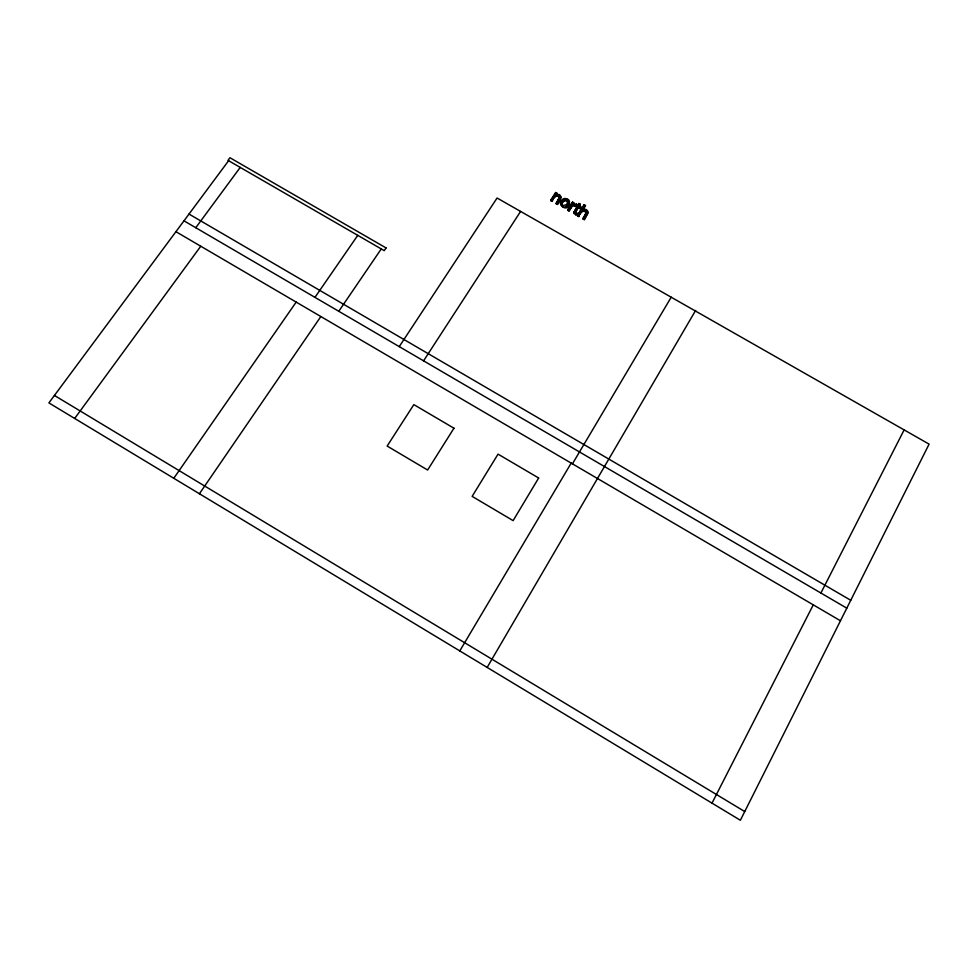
<?xml version="1.0" encoding="UTF-8"?>
<svg xmlns="http://www.w3.org/2000/svg" width="978" height="978" viewBox="0 0 978 978"><rect width="100%" height="100%" fill="white"/><g stroke="black" fill="none" stroke-linecap="round" stroke-linejoin="round"><path stroke-width="1.47" d="M586.128 213.62L586.128 212.825C583.744 208.534 579.465 213.644 578.78 216.541L577.472 215.783L577.729 214.916L584.159 204.757L585.467 205.502L583.279 209.439M574.22 211.382L573.756 213.143L575.932 214.903L576.812 213.033L575.614 211.664L578.597 206.835L580.186 207.739L579.917 208.62L578.328 207.727L578.597 206.835M573.756 213.143L577.277 206.089L576.14 205.453L576.763 204.475L577.9 205.123L577.631 206.016L576.494 205.368L576.763 204.475M567.827 203.864C568.487 198.387 559.563 201.187 562.277 205.588M587.705 213.791L587.754 213.192A2.885 2.616 16.7 0 0 587.46 212.067M560.944 197.422L557.46 204.426L556.152 203.681L559.392 197.629C556.971 193.399 552.851 198.62 552.105 201.395L550.797 200.649L551.017 199.756L555.663 192.519L556.898 193.216L556.678 194.121L555.443 193.424L555.663 192.519M552.105 201.395C552.582 198.412 556.885 192.25 559.624 196.725L556.152 203.681M557.46 204.426L561.25 197.091L559.55 194.634L556.152 194.39L556.898 193.216M573.793 202.801L573.047 203.974L576.36 204.219L575.37 206.26L572.436 205.869L569.013 210.991L567.692 210.246L572.558 202.091L573.793 202.801L573.548 203.693M569.013 210.991L572.68 204.977L574.954 204.891L575.37 206.26M572.558 202.091L567.692 210.246M574.93 210.282L577.02 206.981L575.883 206.334L576.14 205.453M577.02 206.981L577.277 206.089M577.631 206.016L578.927 203.485L580.247 204.231L578.952 206.761L580.529 207.654L579.917 208.62M575.932 214.903L576.812 213.033M578.952 206.761L580.247 204.231M580.529 207.654L580.798 206.774L579.208 205.869M578.78 216.541C579.294 213.473 583.67 207.373 586.409 211.945L582.961 218.913L584.282 219.659L588.035 212.312A2.897 2.628 16.7 0 0 587.387 210.673C584.868 206.871 579.551 213.118 585.467 205.502M577.472 215.783L584.159 204.757M582.961 218.913L586.03 213.595M584.282 219.659L587.485 214.133M569.575 203.265C567.203 215.062 553.585 201.101 564.905 198.448C576.201 199.488 563.157 213.938 560.565 203.167M560.418 203.241L560.675 202.409M712.008 803.146L813.268 604.856M820.897 593.023L904.124 429.904M487.154 667.424L695.639 310.405M459.794 650.908L571.189 463.12M572.436 463.853L671.201 297.214M580.186 207.739L580.798 206.774M575.626 205.368L576.36 204.219M575.883 206.334L576.494 205.368M577.9 205.123L578.927 203.485M575.577 212.079L578.328 207.727M550.797 200.649L555.443 193.424M423.572 360.845L520.602 211.419M399.244 346.628L497.081 198.021L929.1 444.134L740.37 820.261L48.9 402.899L228.607 160.698M338.767 311.285L381.249 248.938M199.414 493.756L320.845 316.542M314.953 297.361L357.765 235.356M173.791 478.279L296.175 302.104M74.683 418.462L200.759 246.236M195.771 227.715L240.233 167.409M561.127 201.578L563.854 199.463M566.409 206.089C572.802 189.023 552.533 210.417 567.533 204.182M555.956 195.319L556.739 195.025M557.558 194.964L558.414 195.123M585.125 210.282L586.03 210.686M566.36 199.622L567.216 200.013M576.189 214.023L574.013 212.263M576.555 213.913L575.553 213.314M583.878 205.649L585.199 206.395M578.67 204.378L579.978 205.123M551.017 199.756L552.338 200.502M556.384 202.788L557.692 203.534M567.937 209.353L569.257 210.099M577.729 214.916L579.049 215.661M583.23 218.033L584.551 218.791M189.011 214.06L850.75 600.284M183.986 220.832L846.801 608.157M175.93 231.688L840.469 620.773M54.426 395.454L744.735 811.557M567.998 200.551L569.404 203.338M538.658 478.01L513.12 520.626L472.129 496.372L498.046 454.134L538.658 478.01M453.963 428.217L427.63 470.027L387.141 446.054L413.841 404.623L453.963 428.217M386.065 247.935L384.22 250.649L228.021 160.355L229.964 157.739L386.065 247.935"/></g></svg>
